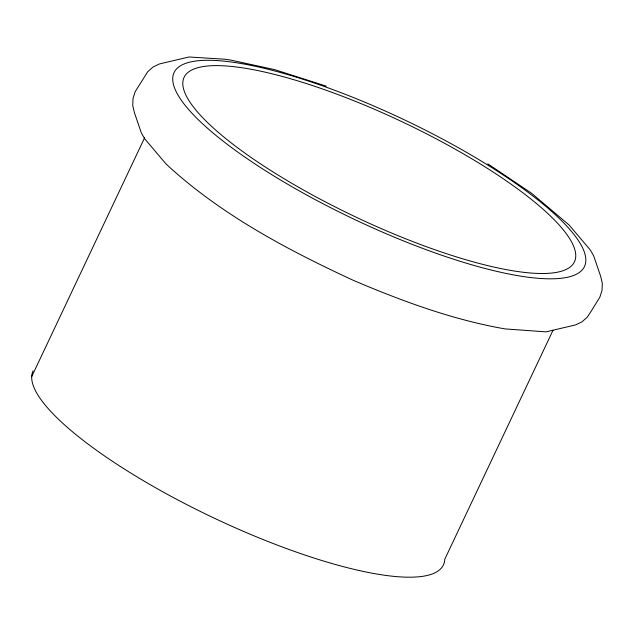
<?xml version="1.0" encoding="UTF-8"?>
<svg xmlns="http://www.w3.org/2000/svg" width="634" height="634" viewBox="0 0 634 634"><rect width="100%" height="100%" fill="white"/><g stroke="black" fill="none" stroke-linecap="round" stroke-linejoin="round"><path stroke-width="0.95" d="M31.7 376.628L144.584 137.824M553.014 330.266L444.783 559.228A226.948 55.673 25.3 0 1 224.872 523.105A226.948 55.673 25.3 0 1 33.095 370.858M326.256 86.145L274.57 69.605L229.983 59.937L224.468 59.192L189.019 56.989L159.427 63.947L153.04 67.038L147.722 71.737L135.169 91.708L133.005 98.532L132.752 105.672L134.416 112.63L141.35 132.934L144.671 138.767L165.934 163.841L170.189 167.804C223.865 216.146 288.335 250.287 353.51 280.418C402.392 301.237 452.565 319.726 505.06 328.911L546.025 331.859L575.624 324.901L582.012 321.81L587.33 317.111L591.213 311.12L599.883 297.14L602.046 290.317L602.3 283.176L600.628 276.21L593.693 255.914L590.381 250.081L569.118 225.007L531.53 193.227L487.792 163.857M231.41 147.453A226.948 55.673 25.3 0 0 578.113 273.286A226.948 55.673 25.3 0 0 328.309 87.936A226.948 55.673 25.3 0 0 231.41 147.453M238.63 148.53A215.877 52.955 25.3 0 0 568.413 268.23A215.877 52.955 25.3 0 0 330.797 91.922A215.877 52.955 25.3 0 0 238.63 148.53"/></g></svg>
